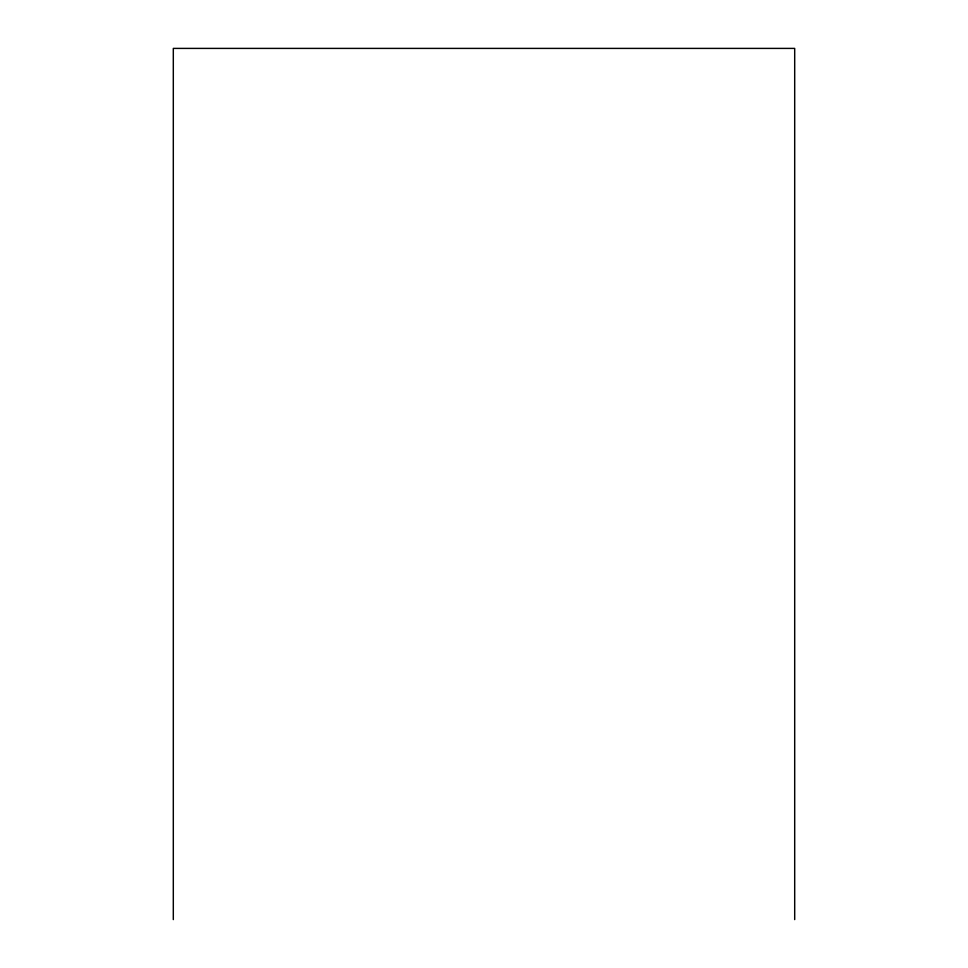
<?xml version="1.0" encoding="UTF-8"?>
<svg xmlns="http://www.w3.org/2000/svg" width="968" height="968" viewBox="0 0 968 968"><rect width="100%" height="100%" fill="white"/><g stroke="black" fill="none" stroke-linecap="round" stroke-linejoin="round"><path stroke-width="1.45" d="M794.692 919.6L794.692 48.4L173.308 48.4L173.308 919.6"/></g></svg>
